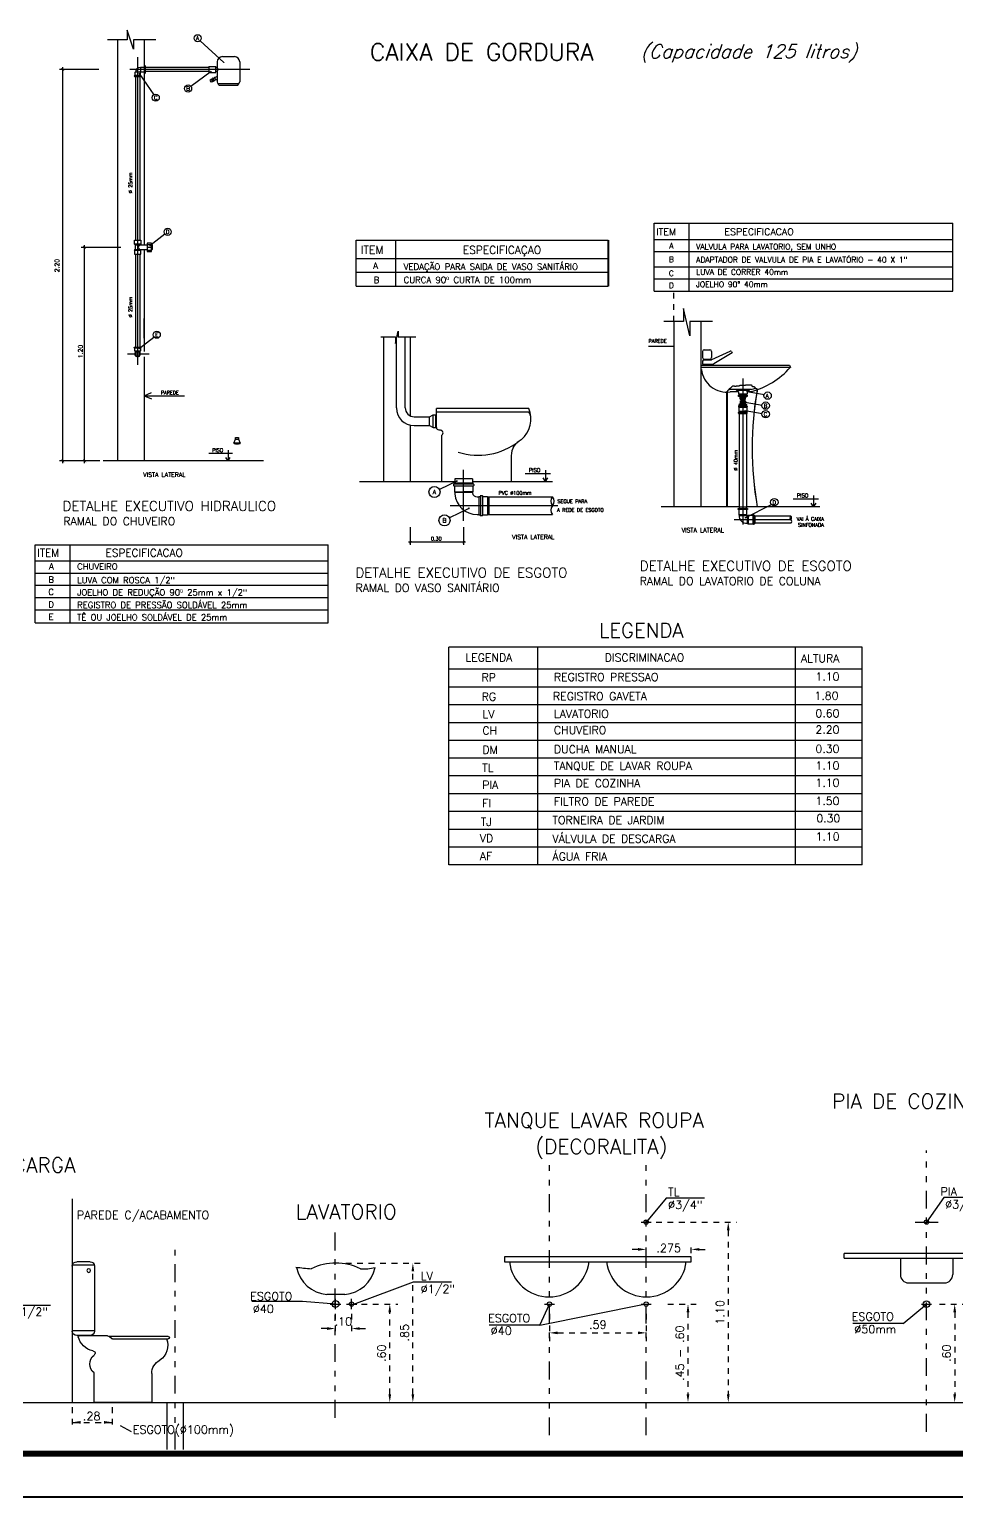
# Model space of a CAD drawing. Header units: millimetres. Extents: x 4595 to 4915, y 2085 to 2243.
# Drawn here: x 4724.89 to 4741.06, y 2099.76 to 2125.33 of the extents above; entities that cross this region are included whole.
import ezdxf
from ezdxf.enums import TextEntityAlignment as Align

# ---------------------------------------------------------------- set-up
doc = ezdxf.new("R2010")
doc.units = ezdxf.units.MM
doc.header["$LTSCALE"] = 0.8
for name, pattern in [('CENTER2', [28.575, 19.05, -3.175, 3.175, -3.175]), ('DIVIDE', [1.25, 0.5, -0.25, 0, -0.25, 0, -0.25]), ('HIDDEN2', [0.1875, 0.125, -0.0625])]:
    doc.linetypes.add(name, pattern=pattern)
for name, color, linetype in [('01', 1, 'Continuous'), ('02', 2, 'Continuous'), ('CERC02', 3, 'Continuous'), ('DETALLHES_ESGOTO', 3, 'Continuous'), ('DETALLHES_HIDRAULICO', 4, 'Continuous'), ('LAYER8', 8, 'Continuous'), ('PROJEÇÃO', 8, 'HIDDEN2'), ('TEXT', 2, 'Continuous'), ('TXT_0', 7, 'Continuous'), ('TXT_1', 3, 'Continuous'), ('TXT_2', 6, 'Continuous')]:
    doc.layers.add(name, color=color, linetype=linetype)
doc.styles.add('ADITIVOCAD', font='ROMANS.shx')
doc.styles.add('ROMANS', font='romans', dxfattribs={"height": 0.1})

# ---------------------------------------------------------------- blocks, each defined once
blk = doc.blocks.new('_ARCHTICK')
at = {"color": 0, "linetype": 'ByBlock', "const_width": 0.15}
blk.add_lwpolyline([(-0.5, -0.5), (0.5, 0.5)], dxfattribs=at)
blk = doc.blocks.new('ADS_DET_CG125L')
at = {"layer": 'TXT_2', "style": 'ADITIVOCAD'}
blk.add_text('CAIXA DE GORDURA', height=0.045, dxfattribs=at).set_placement((0.4912, 0.0012))
at = {"layer": 'TXT_2', "style": 'ADITIVOCAD', "oblique": 20}
blk.add_text('(Capacidade 125 litros)', height=0.035, dxfattribs=at).set_placement((1.1981, 0.0079))
blk = doc.blocks.new('ADC_VASO_02L')
for p, q in [((-0.15, 0.9232), (-0.15, 0.4832)), ((-0.1492, 0.93), (-0.0008, 0.93)), ((-0.12, 0.9532), (-0.03, 0.9532)), ((0, 0.9232), (0, 0.4832)), ((-0.6504, 0.4474), (-0.2505, 0.4474)), ((-0.2834, 0.43), (-0.6504, 0.43)), ((-0.272, 0.43), (-0.6353, 0.43)), ((-0.2649, 0.4329), (-0.2525, 0.4453)), ((-0.2384, 0.4512), (-0.0454, 0.4512)), ((-0.1492, 0.4845), (-0.0008, 0.4845)), ((-0.12, 0.4532), (-0.03, 0.4532)), ((-0.1479, 0), (-0.1479, 0.2)), ((-0.5379, 0.1957), (-0.5379, 0)), ((-0.5379, 0), (-0.1479, 0))]:
    blk.add_line(p, q)
blk.add_circle((-0.1113, 0.8931), 0.0125)
for centre, radius, start, end in [((-0.12, 0.9232), 0.03, 90, 180), ((-0.03, 0.9232), 0.03, 0, 90), ((-0.6504, 0.4387), 0.0087, 90, 270), ((-0.526, 0.3851), 0.1205, 158.1254, 235.66367), ((-0.272, 0.44), 0.01, 270, 315), ((-0.2384, 0.4312), 0.02, 90, 135), ((-0.12, 0.4832), 0.03, 180, 270), ((-0.1666, 0.4756), 0.1297, 282.0492, 346.33831), ((-0.0454, 0.4462), 0.005, 346.33831, 90), ((-0.03, 0.4832), 0.03, 270, 0), ((-0.1385, 0.3329), 0.016, 93.80615, 233.89222), ((-0.1929, 0.26), 0.075, 306.8699, 53.1301), ((-0.6379, 0.1957), 0.1, 0, 63.97069)]:
    blk.add_arc(centre, radius, start, end)
blk = doc.blocks.new('ff')
at = {"layer": 'Defpoints', "color": 0, "linetype": 'ByBlock'}
blk.add_point((23.111, 2.22), dxfattribs=at)
at = {"layer": 'LAYER8', "linetype": 'DIVIDE'}
for p, q in [((29.175, -0.661), (29.175, 5.69)), ((20.662, -0.739), (20.662, 5.408)), ((22.845, -0.739), (22.845, 5.408)), ((15.823, -0.345), (15.823, 3.881)), ((12.211, -1.06), (12.211, 3.502)), ((15.831, 2.102), (15.831, 2.338)), ((16.193, 2.102), (16.193, 2.338))]:
    blk.add_line(p, q, dxfattribs=at)
at = {"layer": 'LAYER8', "color": 2}
blk.add_line((9.888, 4.599), (9.888, 0), dxfattribs=at)
at = {"layer": 'LAYER8'}
for p, q in [((23.302, 4.617), (22.845, 4.07)), ((23.302, 4.617), (24.161, 4.617)), ((29.567, 4.627), (29.177, 4.07)), ((30.426, 4.627), (29.567, 4.627)), ((22.734, 4.07), (22.956, 4.07)), ((28.916, 4.07), (29.437, 4.07)), ((29.064, 4.07), (29.286, 4.07)), ((31.037, 3.364), (27.313, 3.364)), ((27.313, 3.253), (27.313, 3.364)), ((27.313, 3.253), (31.037, 3.253)), ((28.584, 3.253), (28.584, 2.884)), ((29.766, 3.253), (29.766, 2.884)), ((16.242, 2.22), (17.591, 2.723)), ((17.591, 2.723), (18.451, 2.723)), ((28.769, 2.699), (29.581, 2.699)), ((9.394, 2.186), (8.535, 2.186)), ((15.082, 2.28), (13.942, 2.28)), ((15.831, 2.22), (15.082, 2.28)), ((15.713, 2.22), (15.949, 2.22)), ((16.075, 2.22), (16.311, 2.22)), ((20.442, 1.746), (22.796, 2.22)), ((20.442, 1.746), (20.662, 2.22)), ((20.551, 2.22), (20.773, 2.22)), ((22.734, 2.22), (22.956, 2.22)), ((28.651, 1.78), (29.175, 2.22)), ((29.064, 2.22), (29.286, 2.22)), ((20.442, 1.746), (19.302, 1.746)), ((28.651, 1.78), (27.511, 1.78)), ((11.228, -0.661), (10.975, -0.53))]:
    blk.add_line(p, q, dxfattribs=at)
at = {"layer": 'LAYER8', "linetype": 'ByBlock'}
for p, q in [((23.067, 4.07), (24.883, 4.07)), ((24.698, 3.885), (24.698, 0.185)), ((22.66, 3.454), (22.475, 3.454)), ((22.845, 3.369), (22.845, 3.501)), ((23.863, 3.369), (23.863, 3.501)), ((24.048, 3.454), (24.233, 3.454)), ((16.061, 3.145), (17.762, 3.145)), ((17.577, 0.185), (17.577, 2.96)), ((15.823, 1.998), (15.823, 1.482)), ((16.193, 1.998), (16.193, 1.482)), ((16.415, 2.22), (17.241, 2.22)), ((17.056, 0.185), (17.056, 2.035)), ((20.662, 1.998), (20.662, 1.385)), ((22.845, 1.998), (22.845, 1.385)), ((23.333, 2.22), (23.974, 2.22)), ((23.789, 2.035), (23.789, 0.185)), ((29.465, 2.22), (29.996, 2.22)), ((29.811, 2.035), (29.811, 0.185)), ((15.638, 1.667), (15.453, 1.667)), ((16.378, 1.667), (16.563, 1.667)), ((20.847, 1.57), (22.66, 1.57)), ((9.888, -0.111), (9.888, -0.543)), ((10.79, -0.111), (10.79, -0.543)), ((9.888, -0.45), (10.79, -0.45))]:
    blk.add_line(p, q, dxfattribs=at)
at = {"layer": 'LAYER8', "linetype": 'Continuous'}
for p, q in [((12.026, -1.06), (12.026, 0)), ((12.396, -1.06), (12.396, 0))]:
    blk.add_line(p, q, dxfattribs=at)
at = {"layer": 'LAYER8'}
blk.add_lwpolyline([(19.644, 3.285), (19.644, 3.174), (23.863, 3.174), (23.863, 3.285), (19.644, 3.285)], dxfattribs=at)
at = {"layer": 'LAYER8', "color": 2}
blk.add_lwpolyline([(0, 0), (0, 0), (8.057, 0), (29.003, 0), (46.42, 0), (46.42, 0), (46.42, 0)], dxfattribs=at)
at = {"layer": 'LAYER8'}
for centre, radius in [((22.845, 4.07), 0.0495), ((29.175, 4.07), 0.0495), ((15.831, 2.22), 0.0773), ((16.193, 2.22), 0.0495), ((20.662, 2.22), 0.0495), ((22.845, 2.22), 0.0495), ((29.175, 2.22), 0.0742)]:
    blk.add_circle(centre, radius, dxfattribs=at)
for centre, radius, start, end in [((15.398, 5.628), 2.613, 259.8389, 267.4965), ((15.709, 3.207), 0.776, 192.0404, 264.6167), ((15.838, 1.876), 1.269, 64.0686, 115.9314), ((15.966, 3.207), 0.776, 275.3833, 347.9596), ((16.469, 4.114), 1.099, 266.0429, 283.4487), ((20.656, 3.287), 0.907, 187.145, 352.855), ((22.851, 3.287), 0.907, 187.145, 352.855), ((28.769, 2.884), 0.185, 180, 270), ((29.581, 2.884), 0.185, 270, 0), ((15.837, -11.031), 13.467, 89.1423, 90.8577)]:
    blk.add_arc(centre, radius, start, end, dxfattribs=at)
at = {"layer": 'LAYER8', "linetype": 'ByBlock'}
for points in [[(24.667, 3.885), (24.729, 3.885), (24.698, 4.07)], [(22.66, 3.485), (22.66, 3.423), (22.845, 3.454)], [(24.048, 3.485), (24.048, 3.423), (23.863, 3.454)], [(17.546, 2.96), (17.608, 2.96), (17.577, 3.145)], [(17.025, 2.035), (17.087, 2.035), (17.056, 2.22)], [(23.758, 2.035), (23.82, 2.035), (23.789, 2.22)], [(29.78, 2.035), (29.842, 2.035), (29.811, 2.22)], [(15.638, 1.698), (15.638, 1.636), (15.823, 1.667)], [(16.378, 1.698), (16.378, 1.636), (16.193, 1.667)], [(20.847, 1.601), (20.847, 1.539), (20.662, 1.57)], [(22.66, 1.601), (22.66, 1.539), (22.845, 1.57)], [(17.025, 0.185), (17.087, 0.185), (17.056, 0)], [(17.546, 0.185), (17.608, 0.185), (17.577, 0)], [(23.758, 0.185), (23.82, 0.185), (23.789, 0)], [(24.667, 0.185), (24.729, 0.185), (24.698, 0)], [(29.78, 0.185), (29.842, 0.185), (29.811, 0)], [(10.073, -0.42), (10.073, -0.481), (9.888, -0.45)], [(10.605, -0.42), (10.605, -0.481), (10.79, -0.45)]]:
    blk.add_solid(points, dxfattribs=at)
at = {"layer": 'LAYER8', "xscale": -3.332121700982782, "yscale": 3.332121700982789, "zscale": 3.332121700982412}
blk.add_blockref('ADC_VASO_02L', (9.888, 0), dxfattribs=at)
at = {"layer": 'CERC02', "style": 'ROMANS'}
for s, height, p in [('TL', 0.185, (23.339, 4.843)), ('PIA', 0.185, (29.49, 4.854)), ('PAREDE C/ACABAMENTO', 0.18501, (9.991, 4.323)), ('%%C3/4"', 0.185, (23.339, 4.553)), ('%%C3/4"', 0.185, (29.595, 4.563)), ('%%C1/2"', 0.185, (17.753, 2.654)), ('LV', 0.185, (17.753, 2.944)), ('ESGOTO', 0.185, (13.905, 2.488)), ('%%C1/2"', 0.185, (8.561, 2.139)), ('%%C40', 0.185, (13.964, 2.204)), ('ESGOTO', 0.185, (19.275, 1.995)), ('ESGOTO', 0.185, (27.485, 2.029)), ('%%C40', 0.185, (19.334, 1.711)), ('%%C50mm', 0.185, (27.543, 1.745)), ('ESGOTO(%%c100mm)', 0.18501, (11.253, -0.522))]:
    blk.add_text(s, height=height, dxfattribs=at).set_placement(p, align=Align.TOP_LEFT)
at = {"layer": 'LAYER8', "linetype": 'ByBlock', "style": 'ROMANS'}
for s, p in [('.275', (23.354, 3.485)), ('.10', (16.008, 1.826)), ('.59', (21.754, 1.755))]:
    blk.add_text(s, height=0.185, dxfattribs=at).set_placement(p, align=Align.MIDDLE_CENTER)
for s, p in [('1.10', (24.513, 2.035)), ('.85', (17.392, 1.573)), ('.60', (16.871, 1.11)), ('.60', (29.626, 1.11))]:
    blk.add_text(s, height=0.185, rotation=90, dxfattribs=at).set_placement(p, align=Align.MIDDLE_CENTER)
blk.add_text('.45 - .60', height=0.185, rotation=90, dxfattribs=at).set_placement((23.604, 1.11), align=Align.MIDDLE)
blk.add_text('.28', height=0.185, dxfattribs=at).set_placement((10.325, -0.309), align=Align.MIDDLE)
at = {"layer": 'TEXT', "style": 'ROMANS'}
for s, height, p in [('PIA DE COZINHA', 0.33301, (27.043, 6.965)), ('TANQUE LAVAR ROUPA ', 0.33301, (19.193, 6.535)), ('(DECORALITA)', 0.33301, (20.34, 5.944)), ('- VALVULA DE DESCARGA', 0.33301, (4.236, 5.525)), ('LAVATORIO', 0.333, (14.929, 4.471))]:
    blk.add_text(s, height=height, dxfattribs=at).set_placement(p, align=Align.TOP_LEFT)

msp = doc.modelspace()

# ---------------------------------------------------------------- linework, layer by layer
for p, q in [((4732.208, 2110.773), (4732.208, 2114.569)), ((4739.411, 2114.569), (4732.208, 2114.569)), ((4733.758, 2110.773), (4733.758, 2114.569)), ((4738.248, 2110.773), (4738.248, 2114.569)), ((4739.413, 2110.773), (4739.413, 2114.569)), ((4739.411, 2114.182), (4732.208, 2114.182)), ((4739.411, 2113.872), (4732.208, 2113.872)), ((4739.411, 2113.562), (4732.208, 2113.562)), ((4738.52, 2113.252), (4732.208, 2113.252)), ((4739.411, 2113.252), (4732.208, 2113.252)), ((4739.411, 2112.943), (4732.208, 2112.943)), ((4739.411, 2112.633), (4732.208, 2112.633)), ((4739.411, 2112.323), (4732.208, 2112.323)), ((4739.396, 2112.013), (4732.208, 2112.013)), ((4739.411, 2111.703), (4732.208, 2111.703)), ((4739.411, 2111.393), (4732.208, 2111.393)), ((4739.413, 2111.083), (4732.208, 2111.083)), ((4739.413, 2110.773), (4732.208, 2110.773))]:
    msp.add_line(p, q)
at = {"layer": '01'}
for p, q in [((4728.489, 2118.192), (4728.489, 2118.219)), ((4728.489, 2118.219), (4728.543, 2118.219)), ((4728.543, 2118.219), (4728.543, 2118.192)), ((4728.462, 2118.121), (4728.489, 2118.192)), ((4728.57, 2118.121), (4728.462, 2118.121)), ((4728.462, 2118.121), (4728.462, 2118.117)), ((4728.489, 2118.192), (4728.543, 2118.192)), ((4728.543, 2118.192), (4728.57, 2118.121)), ((4728.57, 2118.117), (4728.57, 2118.121))]:
    msp.add_line(p, q, dxfattribs=at)
msp.add_arc((4728.516, 2118.365), 0.254, 257.7761, 282.2239, dxfattribs=at)
at = {"layer": '02', "lineweight": 40}
msp.add_line((4734.984, 2121.658), (4734.984, 2120.859), dxfattribs=at)
msp.add_lwpolyline([(4707.82, 2099.764), (4769.02, 2099.764), (4769.02, 2144.314), (4707.82, 2144.314)], close=True, dxfattribs=at)
at = {"layer": '02', "lineweight": 40, "const_width": 0.1}
msp.add_lwpolyline([(4708.57, 2100.514), (4768.27, 2100.514), (4768.27, 2143.564), (4708.57, 2143.564)], close=True, dxfattribs=at)
at = {"layer": 'DETALLHES_ESGOTO'}
for p, q in [((4731.292, 2118.739), (4731.292, 2119.935)), ((4731.447, 2118.739), (4731.447, 2119.977)), ((4736.657, 2119.749), (4736.757, 2119.749)), ((4736.629, 2119.721), (4736.629, 2119.615)), ((4736.629, 2119.55), (4736.629, 2119.5)), ((4736.629, 2119.5), (4736.818, 2119.5)), ((4736.657, 2119.587), (4736.757, 2119.587)), ((4736.657, 2119.578), (4736.781, 2119.578)), ((4736.784, 2119.721), (4736.784, 2119.615)), ((4736.788, 2119.579), (4737.113, 2119.727)), ((4737.147, 2119.697), (4736.826, 2119.503)), ((4737.132, 2119.721), (4737.147, 2119.697)), ((4736.596, 2119.48), (4738.147, 2119.48)), ((4738.159, 2119.442), (4736.596, 2119.442)), ((4738.147, 2119.48), (4738.159, 2119.442)), ((4737.048, 2119.014), (4737.048, 2117.013)), ((4737.055, 2119.014), (4737.055, 2117.013)), ((4737.057, 2119.025), (4737.06, 2119.025)), ((4737.06, 2119.028), (4737.066, 2119.028)), ((4737.06, 2119.025), (4737.06, 2119.028)), ((4737.066, 2119.031), (4737.069, 2119.031)), ((4737.066, 2119.028), (4737.066, 2119.031)), ((4737.069, 2119.034), (4737.072, 2119.034)), ((4737.069, 2119.031), (4737.069, 2119.034)), ((4737.072, 2119.043), (4737.075, 2119.043)), ((4737.072, 2119.034), (4737.072, 2119.043)), ((4737.075, 2119.046), (4737.078, 2119.049)), ((4737.075, 2119.043), (4737.075, 2119.046)), ((4737.078, 2119.049), (4737.081, 2119.052)), ((4737.081, 2119.052), (4737.084, 2119.055)), ((4737.084, 2119.055), (4737.09, 2119.055)), ((4737.09, 2119.058), (4737.093, 2119.058)), ((4737.09, 2119.055), (4737.09, 2119.058)), ((4737.208, 2119.057), (4737.09, 2119.057)), ((4737.093, 2119.064), (4737.096, 2119.064)), ((4737.093, 2119.058), (4737.093, 2119.064)), ((4737.096, 2119.067), (4737.099, 2119.067)), ((4737.096, 2119.064), (4737.096, 2119.067)), ((4737.099, 2119.07), (4737.101, 2119.073)), ((4737.099, 2119.067), (4737.099, 2119.07)), ((4737.101, 2119.073), (4737.104, 2119.076)), ((4737.104, 2119.076), (4737.107, 2119.076)), ((4737.107, 2119.079), (4737.113, 2119.079)), ((4737.107, 2119.076), (4737.107, 2119.079)), ((4737.253, 2119.019), (4737.112, 2119.019)), ((4737.113, 2119.079), (4737.116, 2119.082)), ((4737.116, 2119.082), (4737.119, 2119.082)), ((4737.119, 2119.088), (4737.122, 2119.088)), ((4737.119, 2119.082), (4737.119, 2119.088)), ((4737.122, 2119.088), (4737.125, 2119.091)), ((4737.125, 2119.094), (4737.128, 2119.094)), ((4737.125, 2119.091), (4737.125, 2119.094)), ((4737.128, 2119.097), (4737.134, 2119.1)), ((4737.128, 2119.094), (4737.128, 2119.097)), ((4737.134, 2119.1), (4737.137, 2119.103)), ((4737.137, 2119.106), (4737.14, 2119.106)), ((4737.137, 2119.103), (4737.137, 2119.106)), ((4737.14, 2119.106), (4737.143, 2119.108)), ((4737.143, 2119.111), (4737.146, 2119.111)), ((4737.143, 2119.108), (4737.143, 2119.111)), ((4737.146, 2119.114), (4737.149, 2119.114)), ((4737.146, 2119.111), (4737.146, 2119.114)), ((4737.149, 2119.117), (4737.152, 2119.117)), ((4737.149, 2119.114), (4737.149, 2119.117)), ((4737.152, 2119.117), (4737.155, 2119.12)), ((4737.155, 2119.12), (4737.158, 2119.12)), ((4737.158, 2119.12), (4737.161, 2119.123)), ((4737.161, 2119.123), (4737.176, 2119.123)), ((4737.176, 2119.123), (4737.179, 2119.12)), ((4737.179, 2119.12), (4737.182, 2119.12)), ((4737.182, 2119.12), (4737.185, 2119.117)), ((4737.185, 2119.117), (4737.185, 2119.114)), ((4737.185, 2119.114), (4737.203, 2119.114)), ((4737.203, 2119.114), (4737.206, 2119.117)), ((4737.206, 2119.117), (4737.215, 2119.117)), ((4737.207, 2119.065), (4737.221, 2119.046)), ((4737.207, 2119.065), (4737.455, 2119.065)), ((4737.215, 2119.12), (4737.262, 2119.12)), ((4737.215, 2119.117), (4737.215, 2119.12)), ((4737.221, 2119.046), (4737.44, 2119.046)), ((4737.253, 2119.019), (4737.221, 2119.046)), ((4737.253, 2119.019), (4737.253, 2118.976)), ((4737.408, 2118.976), (4737.253, 2118.976)), ((4737.262, 2119.123), (4737.268, 2119.123)), ((4737.262, 2119.12), (4737.262, 2119.123)), ((4737.268, 2119.123), (4737.271, 2119.126)), ((4737.271, 2119.126), (4737.274, 2119.126)), ((4737.274, 2119.129), (4737.28, 2119.129)), ((4737.274, 2119.126), (4737.274, 2119.129)), ((4737.28, 2119.132), (4737.358, 2119.132)), ((4737.28, 2119.129), (4737.28, 2119.132)), ((4737.3, 2118.976), (4737.3, 2118.962)), ((4737.358, 2119.135), (4737.375, 2119.135)), ((4737.358, 2119.132), (4737.358, 2119.135)), ((4737.362, 2118.976), (4737.362, 2118.962)), ((4737.375, 2119.135), (4737.381, 2119.138)), ((4737.381, 2119.138), (4737.48, 2119.138)), ((4737.408, 2119.019), (4737.44, 2119.046)), ((4737.408, 2119.021), (4737.475, 2119.021)), ((4737.408, 2119.021), (4737.408, 2118.976)), ((4737.44, 2119.046), (4737.455, 2119.065)), ((4737.475, 2119.057), (4737.454, 2119.057)), ((4737.48, 2119.138), (4737.48, 2119.135)), ((4737.48, 2119.135), (4737.483, 2119.132)), ((4737.483, 2119.132), (4737.486, 2119.129)), ((4737.486, 2119.129), (4737.489, 2119.129)), ((4737.489, 2119.129), (4737.489, 2119.117)), ((4737.489, 2119.117), (4737.492, 2119.117)), ((4737.492, 2119.117), (4737.495, 2119.114)), ((4737.495, 2119.114), (4737.5, 2119.111)), ((4737.5, 2119.111), (4737.503, 2119.111)), ((4737.503, 2119.111), (4737.509, 2119.108)), ((4737.509, 2119.108), (4737.527, 2119.108)), ((4737.527, 2119.108), (4737.527, 2119.106)), ((4737.527, 2119.106), (4737.533, 2119.106)), ((4737.533, 2119.106), (4737.533, 2119.103)), ((4737.533, 2119.103), (4737.536, 2119.103)), ((4737.536, 2119.103), (4737.536, 2119.1)), ((4737.536, 2119.1), (4737.539, 2119.097)), ((4737.539, 2119.097), (4737.542, 2119.094)), ((4737.542, 2119.094), (4737.542, 2119.088)), ((4737.542, 2119.088), (4737.545, 2119.088)), ((4737.545, 2119.088), (4737.545, 2119.085)), ((4737.545, 2119.085), (4737.548, 2119.085)), ((4737.548, 2119.085), (4737.548, 2119.082)), ((4737.548, 2119.082), (4737.557, 2119.082)), ((4737.557, 2119.082), (4737.557, 2119.079)), ((4737.557, 2119.079), (4737.56, 2119.079)), ((4737.56, 2119.079), (4737.56, 2119.076)), ((4737.56, 2119.076), (4737.566, 2119.076)), ((4737.566, 2119.076), (4737.566, 2119.073)), ((4737.566, 2119.073), (4737.569, 2119.073)), ((4737.569, 2119.073), (4737.572, 2119.07)), ((4737.572, 2119.07), (4737.575, 2119.07)), ((4737.575, 2119.07), (4737.575, 2119.067)), ((4737.575, 2119.067), (4737.578, 2119.067)), ((4737.578, 2119.067), (4737.578, 2119.064)), ((4737.578, 2119.064), (4737.584, 2119.064)), ((4737.584, 2119.064), (4737.584, 2119.061)), ((4733.599, 2118.728), (4731.992, 2118.728)), ((4731.992, 2118.395), (4731.992, 2118.728)), ((4737.253, 2118.938), (4737.253, 2118.962)), ((4737.408, 2118.962), (4737.253, 2118.962)), ((4737.408, 2118.938), (4737.253, 2118.938)), ((4737.254, 2118.763), (4737.254, 2118.754)), ((4737.26, 2118.769), (4737.402, 2118.769)), ((4737.26, 2118.749), (4737.402, 2118.749)), ((4737.263, 2118.776), (4737.398, 2118.776)), ((4737.264, 2118.769), (4737.264, 2118.776)), ((4737.264, 2118.749), (4737.264, 2118.66)), ((4737.285, 2118.808), (4737.269, 2118.795)), ((4737.278, 2118.938), (4737.278, 2118.917)), ((4737.383, 2118.917), (4737.278, 2118.917)), ((4737.375, 2118.917), (4737.285, 2118.917)), ((4737.285, 2118.892), (4737.285, 2118.917)), ((4737.285, 2118.892), (4737.3, 2118.881)), ((4737.375, 2118.892), (4737.285, 2118.892)), ((4737.285, 2118.855), (4737.3, 2118.868)), ((4737.375, 2118.855), (4737.285, 2118.855)), ((4737.285, 2118.855), (4737.285, 2118.808)), ((4737.375, 2118.808), (4737.285, 2118.808)), ((4737.294, 2118.892), (4737.294, 2118.917)), ((4737.294, 2118.855), (4737.294, 2118.808)), ((4737.3, 2118.881), (4737.3, 2118.868)), ((4737.362, 2118.881), (4737.3, 2118.881)), ((4737.362, 2118.868), (4737.3, 2118.868)), ((4737.31, 2118.892), (4737.31, 2118.917)), ((4737.31, 2118.855), (4737.31, 2118.808)), ((4737.325, 2118.892), (4737.325, 2118.917)), ((4737.325, 2118.855), (4737.325, 2118.808)), ((4737.341, 2118.892), (4737.341, 2118.917)), ((4737.341, 2118.855), (4737.341, 2118.808)), ((4737.356, 2118.892), (4737.356, 2118.917)), ((4737.356, 2118.855), (4737.356, 2118.808)), ((4737.362, 2118.881), (4737.375, 2118.892)), ((4737.362, 2118.881), (4737.362, 2118.868)), ((4737.362, 2118.868), (4737.375, 2118.855)), ((4737.375, 2118.892), (4737.375, 2118.917)), ((4737.375, 2118.855), (4737.375, 2118.808)), ((4737.375, 2118.808), (4737.393, 2118.795)), ((4737.383, 2118.938), (4737.383, 2118.917)), ((4737.398, 2118.769), (4737.398, 2118.776)), ((4737.398, 2118.749), (4737.398, 2118.66)), ((4737.407, 2118.763), (4737.407, 2118.754)), ((4737.408, 2118.962), (4737.408, 2118.938)), ((4731.602, 2118.584), (4731.868, 2118.584)), ((4731.868, 2118.584), (4731.931, 2118.615)), ((4731.868, 2118.429), (4731.868, 2118.584)), ((4731.931, 2118.398), (4731.931, 2118.615)), ((4731.931, 2118.615), (4731.992, 2118.615)), ((4731.978, 2118.398), (4731.978, 2118.615)), ((4731.992, 2118.671), (4733.597, 2118.671)), ((4737.254, 2118.646), (4737.254, 2118.655)), ((4737.26, 2118.66), (4737.402, 2118.66)), ((4737.26, 2118.64), (4737.402, 2118.64)), ((4737.264, 2118.678), (4737.398, 2118.678)), ((4737.269, 2118.64), (4737.269, 2116.986)), ((4737.393, 2118.64), (4737.393, 2116.986)), ((4737.407, 2118.646), (4737.407, 2118.655)), ((4731.602, 2118.429), (4731.868, 2118.429)), ((4731.868, 2118.429), (4731.931, 2118.398)), ((4731.931, 2118.398), (4731.992, 2118.398)), ((4732.085, 2117.454), (4732.085, 2118.262)), ((4733.295, 2117.904), (4733.295, 2117.454)), ((4732.31, 2117.499), (4732.31, 2117.432)), ((4732.621, 2117.499), (4732.31, 2117.499)), ((4732.621, 2117.499), (4732.621, 2117.432)), ((4732.29, 2117.402), (4732.29, 2117.387)), ((4732.3, 2117.412), (4732.631, 2117.412)), ((4732.3, 2117.377), (4732.631, 2117.377)), ((4732.303, 2117.432), (4732.627, 2117.432)), ((4732.303, 2117.432), (4732.303, 2117.412)), ((4732.303, 2117.377), (4732.303, 2117.277)), ((4732.303, 2117.277), (4732.465, 2117.277)), ((4732.303, 2117.277), (4732.313, 2117.268)), ((4732.32, 2117.421), (4732.31, 2117.432)), ((4732.31, 2117.432), (4732.621, 2117.432)), ((4732.313, 2117.268), (4732.313, 2117.238)), ((4732.313, 2117.268), (4732.617, 2117.268)), ((4732.61, 2117.421), (4732.32, 2117.421)), ((4732.627, 2117.277), (4732.465, 2117.277)), ((4732.61, 2117.421), (4732.621, 2117.432)), ((4732.627, 2117.277), (4732.617, 2117.268)), ((4732.617, 2117.268), (4732.617, 2117.255)), ((4732.627, 2117.432), (4732.627, 2117.412)), ((4732.627, 2117.377), (4732.627, 2117.277)), ((4732.64, 2117.402), (4732.64, 2117.387)), ((4732.698, 2117.189), (4732.729, 2117.189)), ((4732.729, 2117.196), (4732.729, 2116.873)), ((4732.729, 2117.196), (4732.756, 2117.196)), ((4732.729, 2117.189), (4732.729, 2116.88)), ((4732.756, 2117.203), (4732.756, 2116.865)), ((4732.761, 2117.209), (4732.787, 2117.209)), ((4732.793, 2117.203), (4732.793, 2116.865)), ((4732.793, 2117.195), (4732.881, 2117.195)), ((4732.881, 2117.195), (4732.881, 2116.874)), ((4732.881, 2117.195), (4732.901, 2117.189)), ((4732.901, 2117.189), (4734.012, 2117.189)), ((4732.901, 2117.189), (4732.901, 2116.879)), ((4732.698, 2116.88), (4732.729, 2116.88)), ((4732.729, 2116.873), (4732.756, 2116.873)), ((4732.761, 2116.86), (4732.787, 2116.86)), ((4732.793, 2116.874), (4732.881, 2116.874)), ((4732.881, 2116.874), (4732.901, 2116.879)), ((4732.901, 2116.879), (4734.012, 2116.879)), ((4737.259, 2116.881), (4737.402, 2116.881)), ((4737.423, 2116.861), (4737.423, 2116.718)), ((4738.166, 2116.851), (4737.547, 2116.851)), ((4738.166, 2116.727), (4737.547, 2116.727))]:
    msp.add_line(p, q, dxfattribs=at)
for points in [[(4737.269, 2118.776), (4737.269, 2118.795), (4737.393, 2118.795), (4737.393, 2118.776)], [(4737.259, 2116.967), (4737.259, 2116.881), (4737.269, 2116.862), (4737.393, 2116.862), (4737.402, 2116.881), (4737.402, 2116.967)], [(4737.393, 2116.986), (4737.393, 2117.005), (4737.269, 2117.005), (4737.269, 2116.986)], [(4737.51, 2116.861), (4737.423, 2116.861), (4737.404, 2116.851), (4737.404, 2116.727), (4737.423, 2116.718), (4737.51, 2116.718)], [(4737.528, 2116.727), (4737.547, 2116.727), (4737.547, 2116.851), (4737.528, 2116.851)]]:
    msp.add_lwpolyline(points, dxfattribs=at)
for points in [[(4737.405, 2116.986, -0.414214), (4737.412, 2116.978), (4737.412, 2116.975, -0.414214), (4737.405, 2116.967), (4737.256, 2116.967, -0.414214), (4737.248, 2116.975), (4737.248, 2116.978, -0.414214), (4737.256, 2116.986)], [(4737.528, 2116.715, -0.414214), (4737.52, 2116.708), (4737.517, 2116.708, -0.414214), (4737.51, 2116.715), (4737.51, 2116.864, -0.414214), (4737.517, 2116.872), (4737.52, 2116.872, -0.414214), (4737.528, 2116.864)]]:
    msp.add_lwpolyline(points, format="xyb", close=True, dxfattribs=at)
for centre, radius, start, end in [((4736.657, 2119.721), 0.0279, 90, 180), ((4736.757, 2119.721), 0.0279, 0, 90), ((4736.657, 2119.615), 0.0279, 180, 270), ((4736.657, 2119.55), 0.0279, 90, 180), ((4736.757, 2119.615), 0.0279, 270, 0), ((4736.781, 2119.593), 0.0155, 270, 294.3804), ((4736.818, 2119.516), 0.0155, 270, 301.2309), ((4737.119, 2119.713), 0.0155, 31.167, 114.3804), ((4737.046, 2119.452), 0.438, 186.1463, 278.7105), ((4737.103, 2120.39), 1.419, 285.2129, 318.0625), ((4737.103, 2120.427), 1.419, 285.2129, 288.6242), ((4743.392, 2118.038), 5.9, 169.9861, 189.9962), ((4743.392, 2118.038), 5.898, 169.9861, 189.9962), ((4731.602, 2118.739), 0.31, 180, 270), ((4731.602, 2118.739), 0.155, 180, 270), ((4733.17, 2118.543), 0.468, 309.7326, 23.3543), ((4737.26, 2118.763), 0.00525, 90, 180), ((4737.26, 2118.754), 0.00525, 180, 270), ((4737.402, 2118.763), 0.00525, 0, 90), ((4737.402, 2118.754), 0.00525, 270, 0), ((4733.531, 2118.601), 0.0961, 3.6285, 46.9075), ((4737.26, 2118.655), 0.00525, 90, 180), ((4737.26, 2118.646), 0.00525, 180, 270), ((4737.402, 2118.655), 0.00525, 360, 90), ((4737.402, 2118.646), 0.00525, 270, 0), ((4732.03, 2118.394), 0.0383, 178.7386, 222.5545), ((4732.143, 2118.744), 0.402, 249.4706, 257.9508), ((4732.056, 2118.302), 0.0495, 306.1078, 86.1938), ((4732.721, 2119.041), 1.13, 251.9808, 308.4562), ((4733.605, 2117.904), 0.31, 116.0293, 180), ((4732.3, 2117.402), 0.00977, 90, 180), ((4732.3, 2117.387), 0.00977, 180, 270), ((4732.698, 2117.266), 0.386, 184.0944, 270), ((4732.698, 2117.271), 0.0822, 191.2348, 270), ((4732.631, 2117.402), 0.00977, 0, 90), ((4732.631, 2117.387), 0.00977, 270, 0), ((4732.761, 2117.203), 0.00566, 90, 180), ((4732.787, 2117.203), 0.00566, 0, 90), ((4734.099, 2117.112), 0.116, 138.0725, 221.8358), ((4733.926, 2117.112), 0.116, 318.1642, 41.9275), ((4734.099, 2116.956), 0.116, 138.1642, 221.441), ((4732.761, 2116.865), 0.00566, 180, 270), ((4732.787, 2116.865), 0.00566, 270, 0), ((4737.393, 2116.851), 0.125, 175.089, 275.2528), ((4737.403, 2116.862), 0.0104, 178.7401, 275.4496), ((4738.186, 2116.82), 0.037, 123.1341, 236.8659), ((4738.141, 2116.82), 0.04, 309.0994, 50.9006), ((4738.146, 2116.758), 0.037, 303.1341, 56.8659)]:
    msp.add_arc(centre, radius, start, end, dxfattribs=at)
at = {"layer": 'DETALLHES_HIDRAULICO'}
for p, q in [((4728.261, 2124.859), (4728.468, 2124.859)), ((4726.83, 2124.674), (4726.902, 2124.674)), ((4726.918, 2124.695), (4726.896, 2124.717)), ((4726.918, 2124.575), (4726.918, 2124.695)), ((4728.023, 2124.668), (4726.918, 2124.668)), ((4728.023, 2124.601), (4726.918, 2124.601)), ((4728.023, 2124.685), (4728.145, 2124.685)), ((4728.168, 2124.668), (4728.145, 2124.668)), ((4728.168, 2124.601), (4728.145, 2124.601)), ((4728.168, 2124.766), (4728.168, 2124.668)), ((4728.168, 2124.601), (4728.168, 2124.42)), ((4728.561, 2124.766), (4728.561, 2124.42)), ((4726.743, 2124.514), (4726.743, 2121.658)), ((4726.821, 2124.514), (4726.821, 2121.658)), ((4726.83, 2124.596), (4726.902, 2124.596)), ((4726.918, 2124.575), (4726.896, 2124.553)), ((4728.023, 2124.585), (4728.145, 2124.585)), ((4728.168, 2124.511), (4728.043, 2124.448)), ((4728.043, 2124.448), (4728.06, 2124.414)), ((4728.168, 2124.468), (4728.06, 2124.414)), ((4728.068, 2124.47), (4728.065, 2124.469)), ((4728.065, 2124.469), (4728.09, 2124.418)), ((4728.068, 2124.47), (4728.093, 2124.42)), ((4728.092, 2124.483), (4728.09, 2124.481)), ((4728.09, 2124.481), (4728.115, 2124.431)), ((4728.093, 2124.42), (4728.09, 2124.418)), ((4728.092, 2124.483), (4728.118, 2124.432)), ((4728.118, 2124.432), (4728.115, 2124.431)), ((4728.122, 2124.497), (4728.119, 2124.496)), ((4728.119, 2124.496), (4728.145, 2124.446)), ((4728.122, 2124.497), (4728.147, 2124.447)), ((4728.147, 2124.447), (4728.145, 2124.446)), ((4728.199, 2124.36), (4728.178, 2124.398)), ((4728.199, 2124.389), (4728.53, 2124.389)), ((4728.199, 2124.36), (4728.53, 2124.36)), ((4728.53, 2124.36), (4728.552, 2124.398)), ((4726.726, 2121.658), (4726.838, 2121.658)), ((4726.726, 2121.593), (4726.726, 2121.658)), ((4726.838, 2121.593), (4726.726, 2121.593)), ((4726.726, 2121.593), (4726.742, 2121.577)), ((4726.742, 2121.577), (4726.742, 2121.496)), ((4726.742, 2121.577), (4726.822, 2121.577)), ((4726.784, 2121.536), (4726.838, 2121.593)), ((4726.784, 2121.536), (4726.838, 2121.479)), ((4726.822, 2121.577), (4726.946, 2121.577)), ((4726.838, 2121.658), (4726.838, 2121.593)), ((4726.946, 2121.608), (4726.946, 2121.465)), ((4727.025, 2121.608), (4726.946, 2121.608)), ((4726.946, 2121.587), (4727.025, 2121.587)), ((4726.946, 2121.536), (4727.025, 2121.536)), ((4727.025, 2121.465), (4727.025, 2121.608)), ((4727.041, 2121.508), (4727.041, 2121.564)), ((4726.726, 2121.479), (4726.742, 2121.496)), ((4726.726, 2121.479), (4726.726, 2121.414)), ((4726.838, 2121.479), (4726.726, 2121.479)), ((4726.726, 2121.414), (4726.838, 2121.414)), ((4726.742, 2121.496), (4726.822, 2121.496)), ((4726.743, 2121.414), (4726.743, 2119.795)), ((4726.821, 2121.414), (4726.821, 2119.795)), ((4726.822, 2121.496), (4726.946, 2121.496)), ((4726.838, 2121.414), (4726.838, 2121.479)), ((4726.946, 2121.486), (4727.025, 2121.486)), ((4726.946, 2121.465), (4727.025, 2121.465)), ((4726.896, 2119.952), (4726.896, 2120.296)), ((4726.896, 2120.296), (4726.896, 2119.952)), ((4726.742, 2119.724), (4726.742, 2119.701)), ((4726.822, 2119.724), (4726.822, 2119.701))]:
    msp.add_line(p, q, dxfattribs=at)
for points in [[(4726.83, 2124.674), (4726.83, 2124.596, 0.41461)], [(4726.902, 2124.596), (4726.902, 2124.674, 0.414614)], [(4728.023, 2124.685), (4728.023, 2124.585, 0.415805)], [(4728.145, 2124.585), (4728.145, 2124.685, 0.41647)], [(4726.83, 2124.528), (4726.83, 2124.578, 0.414214), (4726.822, 2124.586), (4726.742, 2124.586, 0.414214), (4726.734, 2124.578), (4726.734, 2124.528)], [(4726.83, 2119.781), (4726.83, 2119.731, -0.414214), (4726.822, 2119.724), (4726.742, 2119.724, -0.414214), (4726.734, 2119.731), (4726.734, 2119.781)]]:
    msp.add_lwpolyline(points, format="xyb", dxfattribs=at)
for points in [[(4726.724, 2124.52, 0.414214), (4726.731, 2124.514), (4726.833, 2124.514, 0.414214), (4726.839, 2124.52), (4726.839, 2124.522, 0.414214), (4726.833, 2124.528), (4726.731, 2124.528, 0.414214), (4726.724, 2124.522)], [(4726.724, 2119.789, -0.414214), (4726.731, 2119.795), (4726.833, 2119.795, -0.414214), (4726.839, 2119.789), (4726.839, 2119.787, -0.414214), (4726.833, 2119.781), (4726.731, 2119.781, -0.414214), (4726.724, 2119.787)]]:
    msp.add_lwpolyline(points, format="xyb", close=True, dxfattribs=at)
msp.add_circle((4726.782, 2119.676), 0.0392, dxfattribs=at)
for centre, radius, start, end in [((4728.261, 2124.766), 0.093, 90, 180), ((4728.468, 2124.766), 0.093, 0, 90), ((4726.834, 2124.578), 0.0911, 92.3839, 175.0989), ((4726.83, 2124.588), 0.01, 91.6826, 193.0167), ((4728.137, 2124.635), 0.0457, 313.3301, 46.6699), ((4728.199, 2124.42), 0.031, 180, 270), ((4728.53, 2124.42), 0.031, 270, 0), ((4727.025, 2121.565), 0.0162, 358.8211, 90.4755), ((4727.025, 2121.508), 0.0162, 269.5245, 1.1789), ((4726.782, 2119.676), 0.0475, 148.0402, 31.9598)]:
    msp.add_arc(centre, radius, start, end, dxfattribs=at)
at = {"layer": 'PROJEÇÃO'}
msp.add_line((4736.127, 2120.244), (4736.127, 2120.826), dxfattribs=at)
at = {"layer": 'TXT_0'}
for p, q in [((4728.287, 2124.757), (4727.874, 2125.137)), ((4728.064, 2124.599), (4727.712, 2124.34)), ((4726.811, 2124.565), (4727.063, 2124.195)), ((4736.395, 2120.77), (4736.395, 2121.954)), ((4726.998, 2121.565), (4727.257, 2121.768)), ((4735.787, 2121.461), (4740.989, 2121.461)), ((4730.593, 2121.101), (4734.984, 2121.101)), ((4735.787, 2121.198), (4740.989, 2121.198)), ((4735.787, 2120.984), (4740.989, 2120.984)), ((4726.809, 2119.77), (4727.067, 2119.973)), ((4735.685, 2119.816), (4736.134, 2119.816)), ((4726.896, 2118.95), (4727.025, 2119.003)), ((4737.402, 2119.025), (4737.706, 2118.972)), ((4726.896, 2118.95), (4727.598, 2118.95)), ((4726.896, 2118.95), (4727.025, 2118.897)), ((4737.369, 2118.84), (4737.666, 2118.788)), ((4737.369, 2118.691), (4737.666, 2118.639)), ((4728.358, 2117.999), (4728.358, 2117.814)), ((4728.025, 2117.947), (4728.436, 2117.947)), ((4728.358, 2117.814), (4728.319, 2117.873)), ((4728.358, 2117.814), (4728.397, 2117.873)), ((4732.347, 2117.462), (4732.043, 2117.314)), ((4733.539, 2117.595), (4733.977, 2117.595)), ((4733.894, 2117.454), (4733.852, 2117.517)), ((4733.894, 2117.65), (4733.894, 2117.454)), ((4733.894, 2117.454), (4733.935, 2117.517)), ((4738.565, 2117.209), (4738.565, 2117.013)), ((4732.556, 2116.987), (4732.218, 2116.82)), ((4737.371, 2116.824), (4737.831, 2117.053)), ((4738.21, 2117.154), (4738.648, 2117.154)), ((4738.565, 2117.013), (4738.524, 2117.076)), ((4738.565, 2117.013), (4738.607, 2117.076)), ((4724.997, 2115.86), (4730.103, 2115.86)), ((4724.997, 2115.646), (4730.103, 2115.646)), ((4724.997, 2115.431), (4730.103, 2115.431)), ((4724.997, 2115.216), (4730.103, 2115.216))]:
    msp.add_line(p, q, dxfattribs=at)
at = {"layer": 'TXT_0', "linetype": 'ByBlock'}
for p, q in [((4726.105, 2124.635), (4725.418, 2124.635)), ((4725.476, 2117.776), (4725.476, 2124.674)), ((4726.488, 2121.535), (4725.801, 2121.535)), ((4725.859, 2117.776), (4725.859, 2121.573)), ((4726.059, 2117.814), (4725.418, 2117.814)), ((4726.125, 2117.814), (4725.801, 2117.814)), ((4731.535, 2116.658), (4731.535, 2116.352)), ((4732.465, 2116.658), (4732.465, 2116.352)), ((4732.496, 2116.398), (4731.504, 2116.398)), ((4732.465, 2116.408), (4732.465, 2116.352))]:
    msp.add_line(p, q, dxfattribs=at)
at = {"layer": 'TXT_0', "linetype": 'CENTER2'}
for p, q in [((4728.736, 2124.635), (4726.648, 2124.635)), ((4726.782, 2124.847), (4726.782, 2119.486)), ((4726.984, 2119.675), (4726.604, 2119.675)), ((4737.331, 2119.248), (4737.331, 2116.707)), ((4732.465, 2116.768), (4732.465, 2117.656)), ((4732.232, 2117.034), (4734.108, 2117.034)), ((4738.166, 2116.789), (4737.178, 2116.789))]:
    msp.add_line(p, q, dxfattribs=at)
for points in [[(4727.101, 2125.151), (4726.708, 2125.151), (4726.708, 2124.99), (4726.599, 2125.322), (4726.599, 2125.151), (4726.256, 2125.151)], [(4736.801, 2120.244), (4736.408, 2120.244), (4736.408, 2119.993), (4736.299, 2120.47), (4736.299, 2120.244), (4735.955, 2120.244)]]:
    msp.add_lwpolyline(points, dxfattribs=at)
at = {"layer": 'TXT_0'}
for points, const_width in [([(4728.059, 2124.599, 1), (4728.069, 2124.599, 1)], 0.0103), ([(4728.282, 2124.757, 1), (4728.292, 2124.757, 1)], 0.0103), ([(4726.806, 2124.565, 1), (4726.816, 2124.565, 1)], 0.0103), ([(4726.993, 2121.565, 1), (4727.004, 2121.565, 1)], 0.0103), ([(4726.804, 2119.77, 1), (4726.814, 2119.77, 1)], 0.0103), ([(4737.397, 2119.025, 1), (4737.408, 2119.025, 1)], 0.0109), ([(4737.363, 2118.84, 1), (4737.374, 2118.84, 1)], 0.0109), ([(4737.363, 2118.691, 1), (4737.374, 2118.691, 1)], 0.0109), ([(4732.35, 2117.469, -1), (4732.343, 2117.454, -1)], 0.0162), ([(4732.564, 2116.987, -1), (4732.548, 2116.987, -1)], 0.0162), ([(4737.366, 2116.824, 1), (4737.377, 2116.824, 1)], 0.0109)]:
    msp.add_lwpolyline(points, format="xyb", close=True, dxfattribs=dict(at, const_width=const_width))
msp.add_lwpolyline([(4731.019, 2119.977), (4731.275, 2119.977), (4731.275, 2119.861), (4731.324, 2120.077), (4731.324, 2119.977), (4731.629, 2119.977)], dxfattribs=at)
for centre, radius in [((4727.828, 2125.179), 0.062), ((4727.662, 2124.303), 0.062), ((4727.098, 2124.143), 0.062), ((4727.306, 2121.806), 0.062), ((4727.116, 2120.012), 0.062), ((4737.763, 2118.951), 0.0642), ((4737.729, 2118.777), 0.0642), ((4737.729, 2118.628), 0.0642), ((4731.956, 2117.272), 0.0969), ((4737.88, 2117.093), 0.0642), ((4732.131, 2116.777), 0.0969)]:
    msp.add_circle(centre, radius, dxfattribs=at)
at = {"layer": 'TXT_1'}
for p, q in [((4726.431, 2125.151), (4726.431, 2117.814)), ((4726.896, 2125.151), (4726.896, 2124.674)), ((4726.896, 2124.596), (4726.896, 2121.577)), ((4726.896, 2121.496), (4726.896, 2119.723)), ((4736.131, 2120.246), (4736.131, 2117.013)), ((4736.596, 2120.246), (4736.596, 2118.49)), ((4731.069, 2119.977), (4731.069, 2117.454)), ((4731.535, 2119.977), (4731.535, 2118.6)), ((4726.896, 2119.626), (4726.896, 2117.814)), ((4736.596, 2118.49), (4736.596, 2117.013)), ((4731.535, 2118.437), (4731.535, 2117.454))]:
    msp.add_line(p, q, dxfattribs=at)
at = {"layer": 'TXT_2'}
for p, q in [((4735.787, 2121.954), (4740.989, 2121.954)), ((4735.787, 2120.77), (4735.787, 2121.954)), ((4740.989, 2120.77), (4740.989, 2121.954)), ((4730.593, 2120.859), (4730.593, 2121.658)), ((4730.593, 2121.658), (4734.984, 2121.658)), ((4731.281, 2120.859), (4731.281, 2121.658)), ((4735.787, 2121.675), (4740.989, 2121.675)), ((4730.593, 2121.343), (4734.984, 2121.343)), ((4730.593, 2120.859), (4734.984, 2120.859)), ((4735.787, 2120.77), (4740.989, 2120.77)), ((4728.975, 2117.814), (4726.183, 2117.814)), ((4730.652, 2117.454), (4732.31, 2117.454)), ((4732.621, 2117.454), (4734.014, 2117.454)), ((4737.269, 2117.013), (4735.906, 2117.013)), ((4738.675, 2117.013), (4737.393, 2117.013)), ((4724.997, 2116.354), (4730.103, 2116.354)), ((4724.997, 2114.991), (4724.997, 2116.354)), ((4725.607, 2114.991), (4725.607, 2116.354)), ((4730.103, 2114.991), (4730.103, 2116.354)), ((4724.997, 2116.075), (4730.103, 2116.075)), ((4724.997, 2114.991), (4730.103, 2114.991))]:
    msp.add_line(p, q, dxfattribs=at)

# ---------------------------------------------------------------- block references
at = {"xscale": 6.67507638106508, "yscale": 6.67507638106508, "zscale": 6.67507638106508}
msp.add_blockref('ADS_DET_CG125L', (4727.552, 2124.781), dxfattribs=at)
at = {"layer": 'PROJEÇÃO', "xscale": 0.7719502178638149, "yscale": 0.7719502178638149, "zscale": 0.7719502178638149}
msp.add_blockref('ff', (4718.011, 2101.407), dxfattribs=at)
at = {"layer": 'TXT_0', "linetype": 'ByBlock'}
for p, xscale, yscale, zscale, rotation in [((4725.476, 2124.635), 0.05040300537806053, 0.05040300537806053, 0.05040300537806053, 90), ((4725.859, 2121.535), 0.05040300537806053, 0.05040300537806053, 0.05040300537806053, 90), ((4725.476, 2117.814), 0.05040300537806053, 0.05040300537806053, 0.05040300537806053, 270), ((4725.859, 2117.814), 0.05040300537806053, 0.05040300537806053, 0.05040300537806053, 270), ((4731.535, 2116.398), 0.04032240430245761, 0.04032240430245761, 0.04032240430245761, 180)]:
    msp.add_blockref('_ARCHTICK', p, dxfattribs=dict(at, xscale=xscale, yscale=yscale, zscale=zscale, rotation=rotation))
at = {"layer": 'TXT_0', "linetype": 'ByBlock', "xscale": 0.04032240430245761, "yscale": 0.04032240430245761, "zscale": 0.04032240430245761}
msp.add_blockref('_ARCHTICK', (4732.465, 2116.398), dxfattribs=at)

# ---------------------------------------------------------------- texts
at = {"color": 3, "style": 'ROMANS'}
for s, height, p in [('LEGENDA', 0.1394, (4732.495, 2114.457)), ('DISCRIMINACAO', 0.13944, (4734.923, 2114.457)), ('ALTURA', 0.1394, (4738.344, 2114.443)), ('REGISTRO PRESSAO', 0.13944, (4734.038, 2114.117)), ('1.10', 0.1394, (4738.597, 2114.125)), ('RP ', 0.1394, (4732.778, 2114.109)), ('RG', 0.1394, (4732.78, 2113.775)), ('REGISTRO GAVETA', 0.13944, (4734.021, 2113.783)), ('1.80', 0.1394, (4738.58, 2113.791)), ('LV', 0.1394, (4732.792, 2113.468)), ('LAVATORIO', 0.1394, (4734.038, 2113.476)), ('0.60', 0.1394, (4738.597, 2113.484)), ('CH', 0.1394, (4732.792, 2113.184)), ('CHUVEIRO', 0.1394, (4734.038, 2113.192)), ('2.20', 0.1394, (4738.597, 2113.2)), ('DM', 0.1394, (4732.792, 2112.85)), ('DUCHA MANUAL', 0.13944, (4734.038, 2112.858)), ('0.30', 0.1394, (4738.597, 2112.866)), ('TL', 0.1394, (4732.788, 2112.537)), ('TANQUE DE LAVAR ROUPA', 0.13944, (4734.038, 2112.568)), ('1.10', 0.1394, (4738.597, 2112.575)), ('PIA', 0.1394, (4732.788, 2112.237)), ('PIA DE COZINHA', 0.13944, (4734.038, 2112.267)), ('1.10', 0.1394, (4738.597, 2112.275)), ('FI', 0.1394, (4732.788, 2111.918)), ('FILTRO DE PAREDE', 0.13944, (4734.038, 2111.949)), ('1.50', 0.1394, (4738.597, 2111.957)), ('TJ', 0.1394, (4732.763, 2111.594)), ('TORNEIRA DE JARDIM', 0.13944, (4734.013, 2111.624)), ('0.30', 0.1394, (4738.612, 2111.655)), ('VD', 0.1394, (4732.748, 2111.307)), ('VÁLVULA DE DESCARGA', 0.13944, (4734.013, 2111.3)), ('1.10', 0.1394, (4738.599, 2111.337)), ('AF', 0.1394, (4732.748, 2110.997)), ('ÁGUA FRIA', 0.1394, (4734.013, 2110.99))]:
    msp.add_text(s, height=height, dxfattribs=at).set_placement(p, align=Align.TOP_LEFT)
at = {"layer": 'TEXT', "style": 'ROMANS'}
msp.add_text('LEGENDA', height=0.251, dxfattribs=at).set_placement((4734.822, 2114.987, 24.318), align=Align.TOP_LEFT)
at = {"layer": 'TXT_0', "style": 'ADITIVOCAD'}
for s, height, p in [('%%C 25mm', 0.062, (4726.688, 2122.478)), ('2.20', 0.0775, (4725.416, 2121.101)), ('%%C 25mm', 0.062, (4726.688, 2120.313)), ('1.20', 0.0775, (4725.824, 2119.604)), ('%%C 40mm', 0.062, (4737.237, 2117.645))]:
    msp.add_text(s, height=height, rotation=90, dxfattribs=at).set_placement(p)
for s, height, p in [('VALVULA PARA LAVATORIO, SEM UNHO', 0.09636, (4736.517, 2121.498)), ('VEDAÇÃO PARA SAIDA DE VASO SANITÁRIO', 0.10887, (4731.419, 2121.143)), ('ADAPTADOR DE VALVULA DE PIA E LAVATÓRIO - 40 X 1"', 0.09636, (4736.517, 2121.271)), ('CURCA 90º CURTA DE 100mm', 0.10887, (4731.419, 2120.914)), ('LUVA DE CORRER 40mm', 0.09636, (4736.517, 2121.057)), ('JOELHO 90%%D 40mm', 0.09636, (4736.517, 2120.843)), ('PAREDE', 0.062, (4735.687, 2119.872)), ('PAREDE', 0.062, (4727.186, 2118.973)), ('PISO', 0.062, (4728.084, 2117.969)), ('PISO', 0.066, (4733.602, 2117.619)), ('PVC %%C100mm', 0.06203, (4733.075, 2117.225)), ('PISO', 0.066, (4738.273, 2117.178)), ('A REDE DE ESGOTO', 0.06203, (4734.093, 2116.928)), ('SEGUE PARA', 0.062, (4734.1, 2117.079)), ('VAI À CAIXA', 0.06203, (4738.269, 2116.772)), ('SINFONADA', 0.062, (4738.295, 2116.667)), ('CHUVEIRO', 0.1073, (4725.729, 2115.92)), ('LUVA COM ROSCA 1/2"', 0.10728, (4725.729, 2115.682)), ('JOELHO DE REDUÇÃO 90º 25mm x 1/2"', 0.10728, (4725.729, 2115.468)), ('TÊ OU JOELHO SOLDÁVEL DE 25mm', 0.10728, (4725.729, 2115.034)), ('REGISTRO DE PRESSÃO SOLDÁVEL 25mm', 0.10728, (4725.729, 2115.248))]:
    msp.add_text(s, height=height, dxfattribs=at).set_placement(p)
at = {"layer": 'TXT_0', "linetype": 'ByBlock', "style": 'ADITIVOCAD'}
msp.add_text('0.30', height=0.062, dxfattribs=at).set_placement((4731.895, 2116.426))
at = {"layer": 'TXT_1', "style": 'ADITIVOCAD'}
for s, height, p in [('A', 0.0698, (4727.828, 2125.179)), ('C', 0.0698, (4727.098, 2124.143)), ('B', 0.0698, (4727.662, 2124.303)), ('D', 0.0698, (4727.306, 2121.806)), ('E', 0.0698, (4727.116, 2120.012)), ('A', 0.0775, (4731.956, 2117.272)), ('B', 0.0775, (4732.131, 2116.777)), ('A', 0.107, (4725.279, 2115.976)), ('B', 0.107, (4725.274, 2115.746)), ('C', 0.107, (4725.274, 2115.531)), ('D', 0.107, (4725.274, 2115.311)), ('E', 0.107, (4725.274, 2115.096))]:
    msp.add_text(s, height=height, dxfattribs=at).set_placement(p, align=Align.MIDDLE)
for s, height, p in [('ITEM', 0.1205, (4735.821, 2121.746)), ('ESPECIFICACAO', 0.12045, (4737.011, 2121.746)), ('ITEM', 0.1361, (4730.675, 2121.423)), ('ESPECIFICAÇAO', 0.13608, (4732.451, 2121.423)), ('A', 0.0964, (4736.048, 2121.515)), ('B', 0.0964, (4736.042, 2121.276)), ('A', 0.109, (4730.888, 2121.162)), ('B', 0.109, (4730.897, 2120.913)), ('C', 0.0964, (4736.042, 2121.034)), ('D', 0.0964, (4736.042, 2120.823)), ('A', 0.0698, (4737.728, 2118.914)), ('B', 0.0698, (4737.694, 2118.739)), ('C', 0.0698, (4737.694, 2118.59)), ('VISTA LATERAL', 0.07754, (4726.879, 2117.535)), ('D', 0.0698, (4737.849, 2117.055)), ('VISTA LATERAL', 0.07754, (4733.31, 2116.449)), ('VISTA LATERAL', 0.07754, (4736.265, 2116.568)), ('ITEM', 0.1341, (4725.031, 2116.145)), ('ESPECIFICACAO', 0.1341, (4726.224, 2116.145))]:
    msp.add_text(s, height=height, dxfattribs=at).set_placement(p)
at = {"layer": 'TXT_2', "style": 'ADITIVOCAD'}
for s, height, p in [('DETALHE EXECUTIVO HIDRAULICO', 0.17051, (4725.475, 2116.943)), ('RAMAL DO CHUVEIRO', 0.13951, (4725.488, 2116.693)), ('DETALHE EXECUTIVO DE ESGOTO', 0.17059, (4730.58, 2115.781)), ('DETALHE EXECUTIVO DE ESGOTO', 0.17059, (4735.536, 2115.899)), ('RAMAL DO VASO SANITÁRIO', 0.13958, (4730.58, 2115.531)), ('RAMAL DO LAVATORIO DE COLUNA', 0.13958, (4735.533, 2115.649))]:
    msp.add_text(s, height=height, dxfattribs=at).set_placement(p)

doc.saveas('drawing.dxf')
